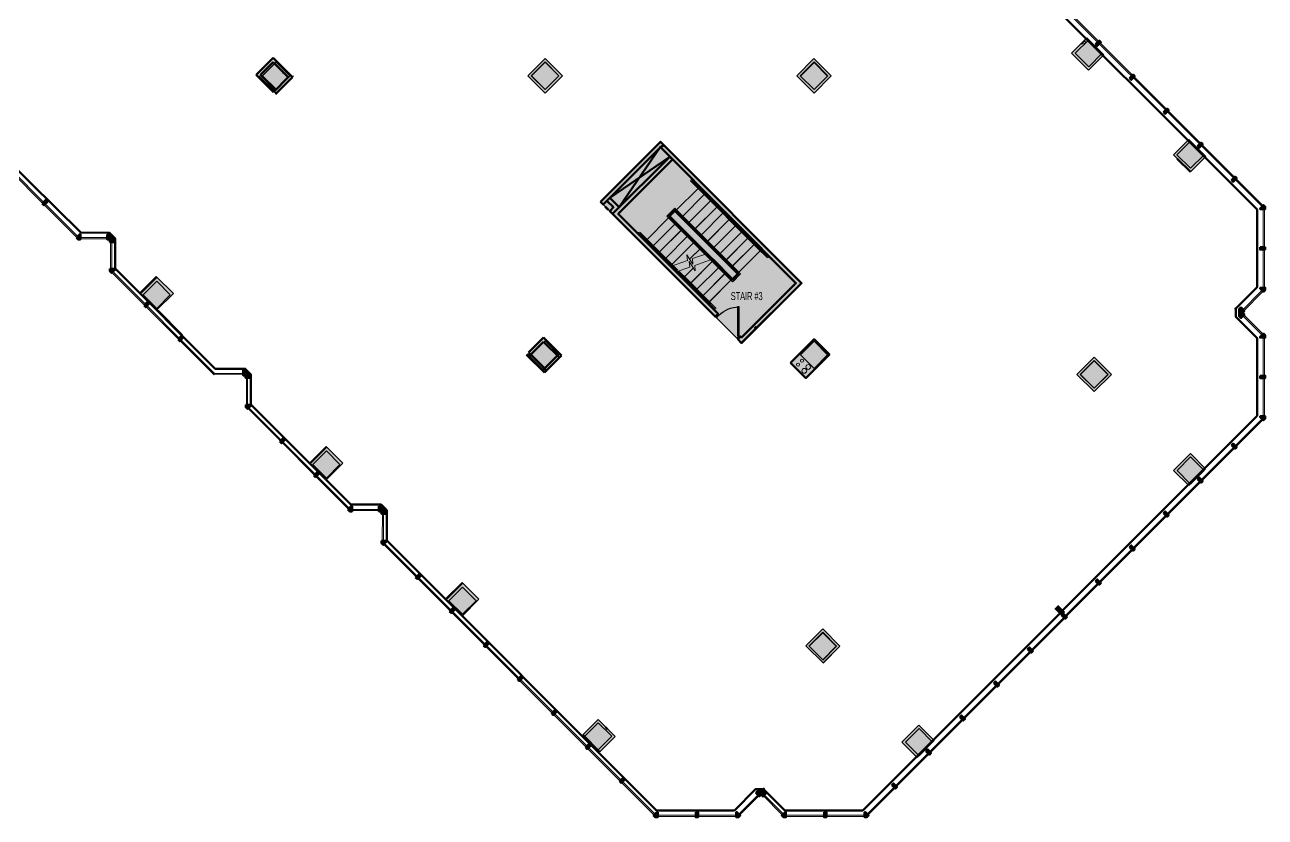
# Model space of a CAD drawing. Header units: inches. Extents: x -187 to 3098, y -893 to 1074.
# Drawn here: x 1548 to 3098, y -893 to 97 of the extents above; entities that cross this region are included whole.
import ezdxf

# ---------------------------------------------------------------- set-up
doc = ezdxf.new("R2010")
doc.units = ezdxf.units.IN
doc.header["$LTSCALE"] = 96
doc.header["$MEASUREMENT"] = 0
doc.layers.add('A-Door-Exst', color=43, linetype='Continuous')
doc.layers.add('AGL', color=11, linetype='Continuous')
for name, color, linetype, lineweight in [('Door-Exist', 230, 'Continuous', 15), ('Millwork-New-Lower', 30, 'Continuous', 15), ('Notes-Sheet', 251, 'Continuous', 15), ('Plumbing-Fixtures', 2, 'Continuous', 15), ('Structural-Columns', 251, 'Continuous', 30), ('Vert Trans-Main', 6, 'Continuous', 15), ('Wall-Ext-Glazed', 4, 'Continuous', 15), ('Wall-Ext-Shell', 4, 'Continuous', 50), ('Wall-Int-Core', 251, 'Continuous', 50), ('Wall-Int-Deckhigh', 110, 'Continuous', 50), ('Wall-Int-Exist', 134, 'Continuous', 30), ('Wall-Int-Low', 8, 'Continuous', 30), ('Wall-Int-New', 7, 'Continuous', 50), ('Walls-Old', 7, 'Continuous', 5)]:
    doc.layers.add(name, color=color, linetype=linetype, lineweight=lineweight)
doc.layers.add('Viewport', color=14, linetype='Continuous', plot=False)
doc.styles.add('XFINE_1-8', font='ARIALN.TTF', dxfattribs={"width": 0.8, "height": 10})

# ---------------------------------------------------------------- blocks, each defined once
blk = doc.blocks.new('Group-355')
at = {"layer": 'A-Door-Exst'}
for points in [[(7.5, 27.2), (8.7, 26), (-16.8, 0.5), (-18, 1.7)], [(-20, 1.7), (-20, 1.5), (-18.3, 1.5), (-18.3, -1.5), (-20, -1.5), (-20, -1.7), (-18, -1.7), (-18, 1.7)], [(20, 1.7), (20, 1.5), (18.3, 1.5), (18.3, -1.5), (20, -1.5), (20, -1.7), (18, -1.7), (18, 1.7)]]:
    blk.add_lwpolyline(points, close=True, dxfattribs=at)
blk.add_arc((-18, 1.7), 36, 0, 45, dxfattribs=at)
blk = doc.blocks.new("Dr_Exist 90¼ 3'-0'")
at = {"layer": 'A-Door-Exst', "color": 7}
blk.add_blockref('Group-355', (0, 0), dxfattribs=at)

msp = doc.modelspace()

# ---------------------------------------------------------------- hatches: boundary and pattern name
at = {"layer": 'AGL'}
msp.add_hatch(color=254, dxfattribs=at).paths.add_polyline_path([(2443.4, -300.7), (2518.3, -225.8), (2341.9, -49.4), (2266.9, -124.3)])
at = {"layer": 'Structural-Columns', "linetype": 'Continuous', "lineweight": 0}
for points in [[(2860.1, 61), (2877.1, 77.9), (2894, 61), (2877.1, 44)], [(1844.9, 33), (1861.9, 50), (1878.8, 33), (1861.9, 16.1)], [(2180.9, 32.9), (2197.9, 49.8), (2214.9, 32.9), (2197.9, 15.9)], [(2987.3, -65.6), (3004.3, -48.6), (3021.2, -65.6), (3004.3, -82.5)], [(1712, -217.5), (1691.5, -238.1), (1712.8, -259.5), (1733.4, -238.9)], [(1695.5, -240.6), (1712.5, -223.6), (1729.5, -240.6), (1712.5, -257.6)], [(2181, -315.1), (2197.9, -298.1), (2214.9, -315.1), (2197.9, -332.1)], [(2517, -315.4), (2534, -298.4), (2550.9, -315.4), (2534, -332.4)], [(2866.9, -339.9), (2883.9, -323), (2900.9, -339.9), (2883.9, -356.9)], [(1945.1, -450.6), (1924.5, -471.2), (1903.9, -450.5), (1924.4, -429.9)], [(1907.6, -452.4), (1924.5, -435.5), (1941.5, -452.4), (1924.5, -469.4)], [(2987.5, -459.8), (3004.4, -442.9), (3021.4, -459.8), (3004.4, -476.8)], [(2094.6, -641.2), (2115.1, -620.7), (2094.2, -599.7), (2073.6, -620.3)], [(2077.7, -622.4), (2094.7, -605.4), (2111.6, -622.4), (2094.7, -639.4)], [(2527.8, -679.4), (2544.7, -662.4), (2561.7, -679.4), (2544.7, -696.3)], [(2247.2, -791.8), (2264.1, -774.8), (2281.1, -791.7), (2264.1, -808.7)], [(2648.1, -799), (2665.1, -782.1), (2682.1, -799), (2665.1, -816)]]:
    msp.add_hatch(color=7, dxfattribs=at).paths.add_polyline_path(points)
at = {"layer": 'Wall-Ext-Shell', "linetype": 'Continuous', "lineweight": 0}
for points in [[(2885.6, 72.3), (2890.2, 76.8), (2892.3, 74.7), (2887.8, 70.2)], [(2928.1, 29.9), (2932.6, 34.4), (2934.7, 32.3), (2930.2, 27.8)], [(2970.5, -12.5), (2975, -8), (2977.1, -10.1), (2972.6, -14.7)], [(3012.9, -55), (3017.4, -50.5), (3019.6, -52.6), (3015, -57.1)], [(3055.4, -97.4), (3059.9, -92.9), (3062, -95), (3057.5, -99.5)], [(1569.5, -126.6), (1574, -122.1), (1576.1, -124.3), (1571.6, -128.8)], [(3091, -133), (3095.5, -128.5), (3097.6, -130.6), (3097.6, -133.6), (3091.2, -133.6), (3091.2, -133.3)], [(1612.2, -169.3), (1616.7, -164.8), (1617, -165), (1617.3, -165), (1617.3, -171.4), (1614.3, -171.4)], [(1612.2, -169.3), (1616.7, -164.8), (1617, -165), (1617.3, -165), (1617.3, -171.4), (1614.3, -171.4)], [(1650.8, -165.1), (1654, -165.1), (1660.4, -171.5), (1660.4, -174.7), (1654, -174.7), (1654, -171.5), (1650.8, -171.5)], [(1650.8, -165.1), (1654, -165.1), (1660.4, -171.5), (1660.4, -174.7), (1654, -174.7), (1654, -171.5), (1650.8, -171.5)], [(3091.2, -181.2), (3097.5, -181.2), (3097.5, -184.1), (3091.2, -184.1)], [(1654.1, -208.2), (1660.5, -208.2), (1660.5, -208.6), (1660.7, -208.8), (1656.2, -213.3), (1654.1, -211.2)], [(1654.1, -208.2), (1660.5, -208.2), (1660.5, -208.6), (1660.7, -208.8), (1656.2, -213.3), (1654.1, -211.2)], [(3091.2, -231.7), (3097.6, -231.7), (3097.6, -234.7), (3095.5, -236.8), (3091, -232.3), (3091.2, -232.1)], [(1696.7, -253.9), (1701.2, -249.4), (1703.3, -251.5), (1698.9, -256)], [(3067.2, -256.1), (3071.7, -260.6), (3069.5, -262.9), (3071.7, -265.1), (3067.2, -269.6), (3065, -267.4), (3065, -258.3)], [(1739.2, -296.4), (1743.7, -291.8), (1745.7, -294), (1741.3, -298.5)], [(3091.2, -293.6), (3091, -293.4), (3095.5, -288.9), (3097.6, -291), (3097.6, -294), (3091.2, -294)], [(1820.5, -334.8), (1823.6, -334.8), (1830.1, -341.3), (1830.1, -344.4), (1823.7, -344.4), (1823.7, -341.2), (1820.5, -341.2)], [(3091.2, -341.6), (3097.6, -341.6), (3097.6, -344.6), (3091.2, -344.6)], [(1823.8, -377.9), (1830.1, -377.9), (1830.1, -378.3), (1830.4, -378.6), (1825.9, -383.1), (1823.8, -380.9)], [(3091.2, -392.1), (3097.6, -392.1), (3097.6, -395.1), (3095.5, -397.2), (3091, -392.7), (3091.2, -392.4)], [(1866.4, -423.6), (1870.9, -419.1), (1873.1, -421.2), (1868.6, -425.8)], [(3055.4, -428.3), (3057.5, -426.2), (3062, -430.7), (3059.9, -432.8)], [(1908.9, -466.1), (1913.4, -461.5), (1915.5, -463.7), (1911, -468.2)], [(3012.9, -470.7), (3015, -468.6), (3019.6, -473.1), (3017.4, -475.2)], [(1951.5, -508.7), (1956.1, -504.2), (1956.3, -504.5), (1956.7, -504.5), (1956.7, -510.9), (1953.7, -510.9)], [(1990.2, -504.5), (1993.4, -504.5), (1999.8, -510.9), (1999.8, -514.1), (1993.5, -514.1), (1993.5, -510.9), (1990.2, -510.9)], [(2970.5, -513.2), (2972.6, -511), (2977.1, -515.6), (2975, -517.7)], [(1993.5, -547.7), (1999.8, -547.7), (1999.8, -548), (2000.1, -548.3), (1995.6, -552.8), (1993.5, -550.7)], [(2928.1, -555.6), (2930.2, -553.5), (2934.7, -558), (2932.6, -560.1)], [(2036.1, -593.3), (2040.7, -588.8), (2042.8, -591), (2038.3, -595.5)], [(2885.6, -598), (2887.8, -595.9), (2892.3, -600.4), (2890.2, -602.5)], [(2078.6, -635.8), (2083.1, -631.3), (2085.2, -633.4), (2080.7, -637.9)], [(2843.2, -640.4), (2845.3, -638.3), (2849.8, -642.8), (2847.7, -645)], [(2121, -678.2), (2125.5, -673.7), (2127.6, -675.8), (2123.1, -680.3)], [(2800.8, -682.9), (2802.9, -680.8), (2807.4, -685.3), (2805.3, -687.4)], [(2163.4, -720.6), (2167.9, -716.1), (2170.1, -718.2), (2165.5, -722.7)], [(2758.4, -725.3), (2760.5, -723.2), (2765, -727.7), (2762.9, -729.8)], [(2205.8, -763), (2210.4, -758.5), (2212.5, -760.7), (2208, -765.2)], [(2715.9, -767.7), (2718.1, -765.6), (2722.6, -770.1), (2720.4, -772.2)], [(2248.3, -805.5), (2252.8, -801), (2254.9, -803.1), (2250.4, -807.6)], [(2673.5, -810.2), (2675.6, -808), (2680.1, -812.5), (2678, -814.7)], [(2290.7, -847.9), (2295.2, -843.4), (2297.3, -845.5), (2292.8, -850)], [(2631.1, -852.6), (2633.2, -850.5), (2637.7, -855), (2635.6, -857.1)], [(2461, -862.3), (2463.2, -860.1), (2472.3, -860.1), (2474.5, -862.3), (2470, -866.9), (2467.7, -864.6), (2465.5, -866.8)], [(2338.5, -886.3), (2338.2, -886.3), (2337.9, -886.1), (2333.4, -890.6), (2335.5, -892.7), (2338.5, -892.7)], [(2386, -886.3), (2389, -886.3), (2389, -892.7), (2386, -892.7)], [(2436.6, -886.3), (2437, -886.3), (2437.2, -886.1), (2441.7, -890.6), (2439.6, -892.7), (2436.6, -892.7)], [(2498.8, -886.3), (2498.4, -886.3), (2498.1, -886.1), (2493.6, -890.6), (2495.8, -892.7), (2498.8, -892.7)], [(2546.4, -886.3), (2549.4, -886.3), (2549.4, -892.7), (2546.4, -892.7)], [(2597, -886.3), (2597.3, -886.3), (2597.6, -886.1), (2602.1, -890.6), (2600, -892.7), (2597, -892.7)]]:
    msp.add_hatch(color=7, dxfattribs=at).paths.add_polyline_path(points)
at = {"layer": 'Wall-Int-Core', "linetype": 'Continuous', "lineweight": 0}
for points in [[(2266.9, -124.3), (2341.9, -49.4), (2346.3, -53.8), (2341.9, -56.4), (2270.4, -127.8)], [(2443.4, -300.7), (2518.3, -225.8), (2443.4, -300.8), (2438.7, -296), (2442.1, -292.4), (2443.4, -293.7), (2511.3, -225.8), (2341.9, -56.4), (2346.3, -53.8), (2518.3, -225.8)], [(2353.6, -68.1), (2282.2, -139.5), (2410.3, -267.7), (2413.9, -264.2), (2289.2, -139.5), (2357.1, -71.7)], [(2275.1, -123.1), (2278.6, -119.6), (2290.4, -131.3), (2282.2, -139.5), (2278.6, -136), (2283.3, -131.3)], [(2504.5, -325.4), (2533.9, -296), (2553, -315.1), (2523.6, -344.5)]]:
    msp.add_hatch(color=7, dxfattribs=at).paths.add_polyline_path(points)
at = {"layer": 'Wall-Int-Exist', "linetype": 'Continuous', "lineweight": 0}
for points in [[(2855.7, 61.3), (2874.8, 80.4), (2896, 59.2), (2877, 40.1)], [(2176.2, 32.9), (2197.8, 54.4), (2219.4, 32.9), (2197.8, 11.3)], [(2512.3, 32.9), (2533.8, 54.4), (2555.4, 32.9), (2533.9, 11.3)], [(2982.9, -65.9), (3002, -46.8), (3023.3, -68), (3004.2, -87.1)], [(2862.3, -339.9), (2883.9, -318.3), (2905.5, -339.9), (2883.9, -361.4)], [(2982.9, -459.8), (3004.1, -438.5), (3023.2, -457.6), (3002, -478.8)], [(2523.7, -678.7), (2544.7, -657.7), (2566.3, -679.2), (2545.1, -700.2), (2523.5, -678.6)], [(2245, -789.8), (2264.1, -770.7), (2285.3, -791.9), (2266.2, -811)], [(2643.7, -799.1), (2664.9, -777.8), (2684, -796.9), (2662.8, -818.2)]]:
    msp.add_hatch(color=7, dxfattribs=at).paths.add_polyline_path(points)

# ---------------------------------------------------------------- linework, layer by layer
at = {"layer": 'Millwork-New-Lower'}
msp.add_line((1714.2, -259.8), (1744.8, -290.4), dxfattribs=at)
at = {"layer": 'Notes-Sheet'}
msp.add_lwpolyline([(2873.9, 73.9), (2867.6, 72.2), (2872.2, 76.7)], close=True, dxfattribs=at)
at = {"layer": 'Plumbing-Fixtures'}
for centre, radius in [((2518.8, -322.7), 2), ((2513.9, -327.7), 2), ((2521.7, -335.5), 3), ((2526.7, -330.6), 3)]:
    msp.add_circle(centre, radius, dxfattribs=at)
at = {"layer": 'Structural-Columns'}
for points in [[(2860.1, 61), (2877.1, 77.9), (2894, 61), (2877.1, 44)], [(1844.9, 33), (1861.9, 50), (1878.8, 33), (1861.9, 16.1)], [(2180.9, 32.9), (2197.9, 49.8), (2214.9, 32.9), (2197.9, 15.9)], [(2516.9, 32.6), (2533.9, 49.6), (2550.9, 32.6), (2533.9, 15.7)], [(2987.3, -65.6), (3004.3, -48.6), (3021.2, -65.6), (3004.3, -82.5)], [(1695.5, -240.6), (1712.5, -223.6), (1729.5, -240.6), (1712.5, -257.6)], [(2181, -315.1), (2197.9, -298.1), (2214.9, -315.1), (2197.9, -332.1)], [(2517, -315.4), (2534, -298.4), (2550.9, -315.4), (2534, -332.4)], [(2866.9, -339.9), (2883.9, -323), (2900.9, -339.9), (2883.9, -356.9)], [(1907.6, -452.4), (1924.5, -435.5), (1941.5, -452.4), (1924.5, -469.4)], [(2987.5, -459.8), (3004.4, -442.9), (3021.4, -459.8), (3004.4, -476.8)], [(2077.7, -622.4), (2094.7, -605.4), (2111.6, -622.4), (2094.7, -639.4)], [(2527.8, -679.4), (2544.7, -662.4), (2561.7, -679.4), (2544.7, -696.3)], [(2247.2, -791.8), (2264.1, -774.8), (2281.1, -791.7), (2264.1, -808.7)], [(2648.1, -799), (2665.1, -782.1), (2682.1, -799), (2665.1, -816)]]:
    msp.add_lwpolyline(points, close=True, dxfattribs=at)
at = {"layer": 'Structural-Columns', "flags": 128}
for points in [[(1712, -217.5), (1691.5, -238.1), (1712.8, -259.5), (1733.4, -238.9)], [(1945.1, -450.6), (1924.5, -471.2), (1903.9, -450.5), (1924.4, -429.9)], [(2094.6, -641.2), (2115.1, -620.7), (2094.2, -599.7), (2073.6, -620.3)]]:
    msp.add_lwpolyline(points, close=True, dxfattribs=at)
at = {"layer": 'Structural-Columns', "linetype": 'Continuous'}
for p in [(3060.8, -257.8), (2470.9, -857.7)]:
    msp.add_point(p, dxfattribs=at)
at = {"layer": 'Vert Trans-Main'}
for p, q in [((2360, -136.7), (2391.1, -105.6)), ((2388.9, -107.7), (2362.1, -134.6)), ((2380.5, -97.1), (2381.5, -96.1)), ((2467.8, -186.6), (2380.5, -99.2)), ((2381.5, -98.2), (2382.6, -97.1)), ((2468.8, -185.5), (2381.5, -98.2)), ((2388.9, -103.5), (2387.9, -104.5)), ((2388.9, -103.5), (2387.9, -104.5)), ((2387.9, -106.7), (2475.2, -194)), ((2390, -104.5), (2388.9, -105.6)), ((2388.9, -105.6), (2476.3, -192.9)), ((2391.1, -105.6), (2390, -106.7)), ((2367.7, -144.5), (2398.8, -113.4)), ((2396.7, -115.5), (2369.9, -142.4)), ((2396.7, -115.5), (2369.9, -142.4)), ((2375.5, -152.3), (2406.6, -121.2)), ((2375.5, -152.3), (2406.6, -121.2)), ((2404.5, -123.3), (2377.6, -150.2)), ((2404.5, -123.3), (2377.6, -150.2)), ((2398.8, -113.4), (2397.8, -114.4)), ((2398.8, -113.4), (2397.8, -114.4)), ((2406.6, -121.2), (2405.6, -122.2)), ((2406.6, -121.2), (2405.6, -122.2)), ((2358.9, -133.5), (2351.1, -141.3)), ((2351.1, -141.3), (2358.9, -133.5)), ((2360, -134.6), (2352.2, -142.4)), ((2352.2, -142.4), (2360, -134.6)), ((2360, -136.7), (2354.3, -142.4)), ((2354.3, -142.4), (2360, -136.7)), ((2439.9, -214.5), (2360, -134.6)), ((2360, -134.6), (2439.9, -214.5)), ((2361, -135.7), (2360, -136.7)), ((2437.7, -214.5), (2360, -136.7)), ((2360, -136.7), (2437.7, -214.5)), ((2440.9, -213.4), (2361, -133.5)), ((2361, -133.5), (2440.9, -213.4)), ((2383.3, -160.1), (2414.4, -128.9)), ((2412.3, -131.1), (2385.4, -157.9)), ((2412.3, -131.1), (2385.4, -157.9)), ((2391.1, -167.8), (2422.2, -136.7)), ((2420.1, -138.8), (2393.2, -165.7)), ((2420.1, -138.8), (2393.2, -165.7)), ((2414.4, -128.9), (2413.3, -130)), ((2414.4, -128.9), (2413.3, -130)), ((2422.2, -136.7), (2421.1, -137.8)), ((2422.2, -136.7), (2421.1, -137.8)), ((2352.2, -144.5), (2325.3, -171.4)), ((2331.5, -180.7), (2362.1, -150.2)), ((2360, -152.3), (2333.1, -179.1)), ((2360, -152.3), (2333.1, -179.1)), ((2351.1, -143.4), (2397.6, -189.9)), ((2377.6, -169.9), (2351.1, -143.4)), ((2352.2, -142.4), (2399.1, -189.3)), ((2378.2, -168.4), (2352.2, -142.4)), ((2354.3, -142.4), (2353.2, -143.4)), ((2354.3, -142.4), (2400.7, -188.8)), ((2378.7, -166.8), (2354.3, -142.4)), ((2362.1, -150.2), (2361, -151.2)), ((2362.1, -150.2), (2361, -151.2)), ((2361.4, -150.9), (2361, -151.2)), ((2368.8, -143.4), (2367.7, -144.5)), ((2368.8, -143.4), (2367.7, -144.5)), ((2376.6, -151.2), (2375.5, -152.3)), ((2376.6, -151.2), (2375.5, -152.3)), ((2398.8, -175.6), (2430, -144.5)), ((2427.8, -146.6), (2401, -173.5)), ((2427.8, -146.6), (2401, -173.5)), ((2406.6, -183.4), (2437.7, -152.3)), ((2435.6, -154.4), (2408.7, -181.3)), ((2435.6, -154.4), (2408.7, -181.3)), ((2430, -144.5), (2428.9, -145.6)), ((2430, -144.5), (2428.9, -145.6)), ((2437.7, -152.3), (2436.7, -153.3)), ((2437.7, -152.3), (2436.7, -153.3)), ((2314.7, -162.9), (2313.6, -163.9)), ((2314.7, -165), (2315.8, -163.9)), ((2315.8, -163.9), (2363, -211.2)), ((2316.8, -162.9), (2363.6, -209.6)), ((2322.1, -170.3), (2321.1, -171.4)), ((2357.8, -203.9), (2324.2, -170.3)), ((2339.3, -188.5), (2369.9, -157.9)), ((2367.7, -160.1), (2340.9, -186.9)), ((2367.7, -160.1), (2340.9, -186.9)), ((2346.5, -196.8), (2377.6, -165.7)), ((2375.5, -167.8), (2348.6, -194.7)), ((2375.5, -167.8), (2348.6, -194.7)), ((2369.9, -157.9), (2368.8, -159)), ((2369.9, -157.9), (2368.8, -159)), ((2377.6, -165.7), (2376.6, -166.8)), ((2377.6, -165.7), (2376.6, -166.8)), ((2384.3, -159), (2383.3, -160.1)), ((2384.3, -159), (2383.3, -160.1)), ((2392.1, -166.8), (2391.1, -167.8)), ((2392.1, -166.8), (2391.1, -167.8)), ((2414.4, -191.2), (2445.5, -160.1)), ((2443.4, -162.2), (2416.5, -189)), ((2443.4, -162.2), (2416.5, -189)), ((2422.2, -198.9), (2453.3, -167.8)), ((2451.2, -170), (2424.3, -196.8)), ((2451.2, -170), (2424.3, -196.8)), ((2445.5, -160.1), (2444.5, -161.1)), ((2445.5, -160.1), (2444.5, -161.1)), ((2453.3, -167.8), (2452.2, -168.9)), ((2453.3, -167.8), (2452.2, -168.9)), ((2323.2, -171.4), (2322.1, -172.4)), ((2356.3, -204.4), (2323.2, -171.4)), ((2324.2, -172.4), (2323.2, -173.5)), ((2332, -180.2), (2331, -181.3)), ((2332, -180.2), (2331, -181.3)), ((2354.3, -204.6), (2385.4, -173.5)), ((2383.3, -175.6), (2356.4, -202.5)), ((2378.4, -196), (2393.2, -181.3)), ((2391.1, -183.4), (2378.4, -196)), ((2391.1, -183.4), (2378.4, -196)), ((2385.4, -173.5), (2384.3, -174.6)), ((2431, -223.3), (2384.6, -176.9)), ((2432.1, -222.3), (2385.1, -175.3)), ((2432.1, -220.2), (2385.7, -173.8)), ((2393.2, -181.3), (2392.1, -182.3)), ((2393.2, -181.3), (2392.1, -182.3)), ((2399.9, -174.6), (2398.8, -175.6)), ((2399.9, -174.6), (2398.8, -175.6)), ((2407.7, -182.3), (2406.6, -183.4)), ((2407.7, -182.3), (2406.6, -183.4)), ((2430, -206.6), (2461.1, -175.5)), ((2458.9, -177.7), (2432.1, -204.6)), ((2458.9, -177.7), (2432.1, -204.6)), ((2466.7, -185.5), (2439.9, -212.4)), ((2461.1, -175.6), (2460, -176.7)), ((2461.1, -175.6), (2460, -176.7)), ((2468.8, -183.4), (2467.8, -184.5)), ((2469.9, -184.5), (2468.8, -185.5)), ((2471, -185.5), (2469.9, -186.6)), ((2339.8, -188), (2338.7, -189)), ((2339.8, -188), (2338.7, -189)), ((2347.6, -195.8), (2346.5, -196.8)), ((2347.6, -195.8), (2346.5, -196.8)), ((2375.6, -197.6), (2354.7, -205)), ((2367.5, -191.4), (2356.4, -202.5)), ((2382.6, -202.3), (2374.9, -190.7)), ((2374.9, -190.7), (2375.6, -197.6)), ((2377.6, -227.9), (2408.7, -196.8)), ((2377.9, -199.1), (2378.5, -206)), ((2385.5, -210.7), (2377.9, -199.1)), ((2406.6, -198.9), (2379.8, -225.8)), ((2406.6, -198.9), (2379.8, -225.8)), ((2400.7, -188.8), (2381.9, -195.4)), ((2381.9, -195.4), (2382.6, -202.3)), ((2407.7, -195.7), (2384.9, -203.8)), ((2401, -189), (2399.9, -190.1)), ((2404.5, -196.9), (2431, -223.3)), ((2406.1, -196.3), (2432.1, -222.3)), ((2407.7, -195.7), (2432.1, -220.2)), ((2408.7, -196.8), (2407.7, -197.9)), ((2408.7, -196.8), (2407.7, -197.9)), ((2415.5, -190.1), (2414.4, -191.2)), ((2415.5, -190.1), (2414.4, -191.2)), ((2423.2, -197.9), (2422.2, -198.9)), ((2423.2, -197.9), (2422.2, -198.9)), ((2476.3, -192.9), (2477.3, -191.9)), ((2477.3, -194), (2478.4, -192.9)), ((2355.4, -203.5), (2354.3, -204.6)), ((2355.4, -203.5), (2354.3, -204.6)), ((2378.5, -206), (2361.7, -212)), ((2363.1, -211.3), (2362.1, -212.4)), ((2362.9, -211.5), (2362.1, -212.4)), ((2410.5, -258.7), (2363.2, -211.4)), ((2411.6, -257.6), (2364.8, -210.9)), ((2370.6, -216.6), (2404.1, -250.2)), ((2383.1, -207), (2372, -218)), ((2383.1, -207), (2372, -218)), ((2384.9, -203.8), (2385.5, -210.7)), ((2385.9, -235.2), (2416.5, -204.6)), ((2414.4, -206.7), (2387.5, -233.6)), ((2414.4, -206.7), (2387.5, -233.6)), ((2393.5, -243.2), (2424.3, -212.4)), ((2422.2, -214.5), (2395.3, -241.4)), ((2422.2, -214.5), (2395.3, -241.4)), ((2416.5, -204.6), (2415.5, -205.7)), ((2416.5, -204.6), (2415.5, -205.7)), ((2424.3, -212.4), (2423.2, -213.4)), ((2424.3, -212.4), (2423.2, -213.4)), ((2431, -205.7), (2430, -206.7)), ((2431, -205.7), (2430, -206.7)), ((2432.1, -220.2), (2437.7, -214.5)), ((2432.1, -222.3), (2439.9, -214.5)), ((2439.9, -214.5), (2432.1, -222.3)), ((2437.7, -214.5), (2432.1, -220.2)), ((2433.1, -223.3), (2440.9, -215.6)), ((2440.9, -215.6), (2433.1, -223.3)), ((2438.8, -213.4), (2437.7, -214.5)), ((2370.9, -219.1), (2369.9, -220.2)), ((2370.9, -219.1), (2369.9, -220.2)), ((2370, -218.2), (2403.1, -251.3)), ((2378.7, -226.9), (2377.6, -227.9)), ((2378.7, -226.9), (2377.6, -227.9)), ((2401.3, -251), (2432.1, -220.2)), ((2430, -222.3), (2403.1, -249.2)), ((2432.1, -220.2), (2431, -221.2)), ((2386.5, -234.7), (2385.4, -235.7)), ((2386.5, -234.7), (2385.4, -235.7)), ((2394.2, -242.4), (2393.2, -243.5)), ((2394.2, -242.4), (2393.2, -243.5)), ((2402, -250.2), (2401, -251.3)), ((2403.1, -251.3), (2402, -252.3)), ((2404.1, -252.3), (2403.1, -253.4)), ((2409.4, -259.8), (2410.5, -258.7))]:
    msp.add_line(p, q, dxfattribs=at)
at = {"layer": 'Vert Trans-Main', "flags": 128}
for points in [[(2381.5, -96.1), (2379.4, -98.2), (2468.8, -187.6), (2471, -185.5)], [(2381.5, -98.2), (2382.6, -97.1), (2469.9, -184.4), (2468.8, -185.5)], [(2442, -214.5), (2432.1, -224.4), (2350.1, -142.3), (2360, -132.5)], [(2352.2, -142.4), (2360, -134.6), (2439.9, -214.5), (2432.1, -222.3)], [(2354.3, -142.4), (2360, -136.7), (2437.7, -214.5), (2432.1, -220.2)], [(2323.2, -171.4), (2322.1, -172.4), (2409.5, -259.8), (2410.5, -258.7)]]:
    msp.add_lwpolyline(points, close=True, dxfattribs=at)
for points in [[(2354.7, -205), (2375.6, -197.6), (2374.9, -190.7), (2382.6, -202.3), (2381.9, -195.4), (2400.7, -188.8)], [(2361.7, -212), (2378.5, -206), (2377.9, -199.1), (2385.5, -210.7), (2384.9, -203.8), (2407.7, -195.7)], [(2362.1, -212.4), (2363.1, -211.3), (2363.1, -211.3)], [(2369.9, -220.2), (2383.1, -207), (2383.1, -207)]]:
    msp.add_lwpolyline(points, dxfattribs=at)
at = {"layer": 'Vert Trans-Main'}
for centre, start, end in [((2381.5, -98.2), 135, 225), ((2388.9, -105.6), 135, 225), ((2360, -134.6), 45, 135), ((2360, -134.6), 45, 135), ((2352.2, -142.4), 135, 225), ((2352.2, -142.4), 135, 225), ((2315.8, -163.9), 45, 135), ((2323.2, -171.4), 45, 135), ((2468.8, -185.5), 225, 315), ((2476.3, -192.9), 225, 315), ((2439.9, -214.5), 315, 45), ((2439.9, -214.5), 315, 45), ((2432.1, -222.3), 225, 315), ((2432.1, -222.3), 225, 315), ((2403.1, -251.3), 315, 45)]:
    msp.add_arc(centre, 1.5, start, end, dxfattribs=at)
at = {"layer": 'Viewport'}
msp.add_lwpolyline([(2443.4, -300.7), (2518.3, -225.8), (2341.9, -49.4), (2266.9, -124.3)], close=True, dxfattribs=at)
at = {"layer": 'Wall-Ext-Glazed', "flags": 128}
for points in [[(2762.3, 203.5), (3096.7, -131), (3096.9, -234.4), (3068.2, -262.9), (3096.7, -291.4), (3096.7, -394.7), (2599.6, -891.8), (2496.2, -891.8), (2467.7, -863.1), (2439.2, -891.8), (2335.9, -891.8), (1994.3, -550.3), (1994.5, -509.9), (1954, -510), (1824.6, -380.6), (1824.8, -340.2), (1784.4, -340.4), (1654.9, -210.9), (1654.9, -210.9), (1654.9, -170.5), (1614.6, -170.6), (1485.2, -41.5)], [(2761.6, 202), (3095.2, -131.6), (3095.2, -131.6), (3095.2, -233.7), (3066.1, -262.9), (3066.1, -262.9), (3095.2, -292), (3095.2, -394.1), (2599, -890.3), (2496.9, -890.3), (2467.7, -861.2), (2438.6, -890.3), (2336.5, -890.3), (1995.8, -549.7), (1995.8, -508.5), (1954.7, -508.5), (1826.1, -380), (1826.1, -338.8), (1784.9, -338.8), (1656.4, -210.3), (1656.4, -169.1), (1615.2, -169.1), (1486.7, -40.5)]]:
    msp.add_lwpolyline(points, dxfattribs=at)
at = {"layer": 'Wall-Ext-Shell'}
msp.add_lwpolyline([(2757.3, 196), (3087.4, -134.1), (3087.4, -231.2), (3060.8, -257.8), (3060.8, -267.9), (3087.4, -294.5), (3087.4, -391.6), (2594.7, -884.3), (2497.5, -884.3), (2470.9, -857.7), (2460.9, -857.7), (2434.3, -884.3), (2337.1, -884.3), (2000, -547.2), (2000, -509.6), (1992.9, -502.5), (1955.3, -502.5), (1830.3, -377.5), (1830.3, -339.9), (1823.2, -332.8), (1785.6, -332.8), (1660.6, -207.8), (1660.6, -170.2), (1653.5, -163.1), (1617.8, -162.8), (1490.9, -38.1)], dxfattribs=at)
for points in [[(2885.6, 72.3), (2890.2, 76.8), (2892.3, 74.7), (2887.8, 70.2)], [(2928.1, 29.9), (2932.6, 34.4), (2934.7, 32.3), (2930.2, 27.8)], [(2970.5, -12.5), (2975, -8), (2977.1, -10.1), (2972.6, -14.7)], [(3012.9, -55), (3017.4, -50.5), (3019.6, -52.6), (3015, -57.1)], [(3055.4, -97.4), (3059.9, -92.9), (3062, -95), (3057.5, -99.5)], [(1569.5, -126.6), (1574, -122.1), (1576.1, -124.3), (1571.6, -128.8)], [(3091.2, -181.2), (3097.5, -181.2), (3097.5, -184.1), (3091.2, -184.1)], [(1696.7, -253.9), (1701.2, -249.4), (1703.3, -251.5), (1698.9, -256)], [(1739.2, -296.4), (1743.7, -291.8), (1745.7, -294), (1741.3, -298.5)], [(3091.2, -341.6), (3097.6, -341.6), (3097.6, -344.6), (3091.2, -344.6)], [(1866.4, -423.6), (1870.9, -419.1), (1873.1, -421.2), (1868.6, -425.8)], [(3055.4, -428.3), (3057.5, -426.2), (3062, -430.7), (3059.9, -432.8)], [(1908.9, -466.1), (1913.4, -461.5), (1915.5, -463.7), (1911, -468.2)], [(3012.9, -470.7), (3015, -468.6), (3019.6, -473.1), (3017.4, -475.2)], [(2970.5, -513.2), (2972.6, -511), (2977.1, -515.6), (2975, -517.7)], [(2928.1, -555.6), (2930.2, -553.5), (2934.7, -558), (2932.6, -560.1)], [(2036.1, -593.3), (2040.7, -588.8), (2042.8, -591), (2038.3, -595.5)], [(2885.6, -598), (2887.8, -595.9), (2892.3, -600.4), (2890.2, -602.5)], [(2078.6, -635.8), (2083.1, -631.3), (2085.2, -633.4), (2080.7, -637.9)], [(2843.2, -640.4), (2845.3, -638.3), (2849.8, -642.8), (2847.7, -645)], [(2121, -678.2), (2125.5, -673.7), (2127.6, -675.8), (2123.1, -680.3)], [(2800.8, -682.9), (2802.9, -680.8), (2807.4, -685.3), (2805.3, -687.4)], [(2163.4, -720.6), (2167.9, -716.1), (2170.1, -718.2), (2165.5, -722.7)], [(2758.4, -725.3), (2760.5, -723.2), (2765, -727.7), (2762.9, -729.8)], [(2205.8, -763), (2210.4, -758.5), (2212.5, -760.7), (2208, -765.2)], [(2715.9, -767.7), (2718.1, -765.6), (2722.6, -770.1), (2720.4, -772.2)], [(2248.3, -805.5), (2252.8, -801), (2254.9, -803.1), (2250.4, -807.6)], [(2673.5, -810.2), (2675.6, -808), (2680.1, -812.5), (2678, -814.7)], [(2290.7, -847.9), (2295.2, -843.4), (2297.3, -845.5), (2292.8, -850)], [(2631.1, -852.6), (2633.2, -850.5), (2637.7, -855), (2635.6, -857.1)], [(2386, -886.3), (2389, -886.3), (2389, -892.7), (2386, -892.7)], [(2546.4, -886.3), (2549.4, -886.3), (2549.4, -892.7), (2546.4, -892.7)]]:
    msp.add_lwpolyline(points, close=True, dxfattribs=at)
at = {"layer": 'Wall-Ext-Shell', "flags": 128}
for points in [[(3091, -133), (3095.5, -128.5), (3097.6, -130.6), (3097.6, -133.6), (3091.2, -133.6), (3091.2, -133.3)], [(1612.2, -169.3), (1616.7, -164.8), (1617, -165), (1617.3, -165), (1617.3, -171.4), (1614.3, -171.4)], [(1612.2, -169.3), (1616.7, -164.8), (1617, -165), (1617.3, -165), (1617.3, -171.4), (1614.3, -171.4)], [(1650.8, -165.1), (1654, -165.1), (1660.4, -171.5), (1660.4, -174.7), (1654, -174.7), (1654, -171.5), (1650.8, -171.5)], [(1650.8, -165.1), (1654, -165.1), (1660.4, -171.5), (1660.4, -174.7), (1654, -174.7), (1654, -171.5), (1650.8, -171.5)], [(1654.1, -208.2), (1660.5, -208.2), (1660.5, -208.6), (1660.7, -208.8), (1656.2, -213.3), (1654.1, -211.2)], [(1654.1, -208.2), (1660.5, -208.2), (1660.5, -208.6), (1660.7, -208.8), (1656.2, -213.3), (1654.1, -211.2)], [(3091.2, -231.7), (3097.6, -231.7), (3097.6, -234.7), (3095.5, -236.8), (3091, -232.3), (3091.2, -232.1)], [(3067.2, -256.1), (3071.7, -260.6), (3069.5, -262.9), (3071.7, -265.1), (3067.2, -269.6), (3065, -267.4), (3065, -258.3)], [(3091.2, -293.6), (3091, -293.4), (3095.5, -288.9), (3097.6, -291), (3097.6, -294), (3091.2, -294)], [(1820.5, -334.8), (1823.6, -334.8), (1830.1, -341.3), (1830.1, -344.4), (1823.7, -344.4), (1823.7, -341.2), (1820.5, -341.2)], [(1823.8, -377.9), (1830.1, -377.9), (1830.1, -378.3), (1830.4, -378.6), (1825.9, -383.1), (1823.8, -380.9)], [(3091.2, -392.1), (3097.6, -392.1), (3097.6, -395.1), (3095.5, -397.2), (3091, -392.7), (3091.2, -392.4)], [(1951.5, -508.7), (1956.1, -504.2), (1956.3, -504.5), (1956.7, -504.5), (1956.7, -510.9), (1953.7, -510.9)], [(1990.2, -504.5), (1993.4, -504.5), (1999.8, -510.9), (1999.8, -514.1), (1993.5, -514.1), (1993.5, -510.9), (1990.2, -510.9)], [(1993.5, -547.7), (1999.8, -547.7), (1999.8, -548), (2000.1, -548.3), (1995.6, -552.8), (1993.5, -550.7)], [(2461, -862.3), (2463.2, -860.1), (2472.3, -860.1), (2474.5, -862.3), (2470, -866.9), (2467.7, -864.6), (2465.5, -866.8)], [(2338.5, -886.3), (2338.2, -886.3), (2337.9, -886.1), (2333.4, -890.6), (2335.5, -892.7), (2338.5, -892.7)], [(2436.6, -886.3), (2437, -886.3), (2437.2, -886.1), (2441.7, -890.6), (2439.6, -892.7), (2436.6, -892.7)], [(2498.8, -886.3), (2498.4, -886.3), (2498.1, -886.1), (2493.6, -890.6), (2495.8, -892.7), (2498.8, -892.7)], [(2597, -886.3), (2597.3, -886.3), (2597.6, -886.1), (2602.1, -890.6), (2600, -892.7), (2597, -892.7)]]:
    msp.add_lwpolyline(points, close=True, dxfattribs=at)
at = {"layer": 'Wall-Int-Core'}
for p, q in [((1858.2, 55.3), (1836.8, 33.9)), ((1858.2, 55.3), (1836.8, 33.9)), ((1858.2, 50), (1842.1, 33.9)), ((1858.2, 50), (1842.1, 33.9)), ((1858.2, 55.3), (1882.3, 31.2)), ((1858.2, 55.3), (1882.3, 31.1)), ((1858.2, 50), (1877, 31.2)), ((1858.2, 50), (1877, 31.1)), ((1836.8, 33.9), (1858.3, 12.4)), ((1836.8, 33.9), (1858.3, 12.4)), ((1842.1, 33.9), (1860.9, 15.1)), ((1842.1, 33.9), (1860.9, 15)), ((1877, 31.2), (1858.5, 12.6)), ((1877, 31.1), (1858.5, 12.6)), ((1882.3, 31.2), (1861.1, 10)), ((1882.3, 31.1), (1861.1, 9.9)), ((2266.9, -124.3), (2341.9, -49.4)), ((2270.4, -127.8), (2341.9, -56.4)), ((2341.8, -56.4), (2290.4, -131.3)), ((2278.6, -119.6), (2353.6, -68.1)), ((2357.1, -71.7), (2353.6, -68.1)), ((2278.6, -119.6), (2275.1, -123.1)), ((2270.4, -127.8), (2266.9, -124.3)), ((2273.1, -130.8), (2273.3, -130.7)), ((2276.6, -134.4), (2273.1, -130.8)), ((2276.8, -134.2), (2273.3, -130.7)), ((2276.6, -134.4), (2276.8, -134.2)), ((2282.2, -139.5), (2278.6, -136)), ((2518.3, -225.8), (2443.4, -300.7)), ((2177.2, -312.6), (2195.9, -293.9)), ((2177.2, -312.6), (2195.9, -293.9)), ((2195.9, -293.9), (2218.3, -316.3)), ((2195.9, -293.9), (2218.3, -316.4)), ((2462, -280.3), (2459.5, -282.8)), ((2177.2, -317.9), (2195.9, -299.2)), ((2177.2, -317.9), (2195.9, -299.2)), ((2195.9, -299.2), (2215.7, -319)), ((2195.9, -299.2), (2215.7, -319)), ((2177.2, -317.9), (2174.5, -315.2)), ((2177.2, -317.9), (2174.6, -315.2)), ((2197.1, -337.6), (2175.1, -315.8)), ((2197.1, -337.6), (2175.2, -315.9)), ((2199.7, -334.9), (2177.8, -313.2)), ((2199.7, -334.9), (2177.8, -313.2)), ((2215.7, -313.7), (2194.4, -334.9)), ((2215.7, -313.7), (2194.4, -335)), ((2218.3, -316.3), (2197.1, -337.6)), ((2218.3, -316.4), (2197.1, -337.6)), ((2472.7, -862.3), (2470.2, -859.9))]:
    msp.add_line(p, q, dxfattribs=at)
for points in [[(2266.9, -124.3), (2341.9, -49.4), (2346.3, -53.8), (2341.9, -56.4), (2270.4, -127.8)], [(2353.6, -68.1), (2282.2, -139.5), (2410.3, -267.7), (2413.9, -264.2), (2289.2, -139.5), (2357.1, -71.7)], [(2275.1, -123.1), (2278.6, -119.6), (2290.4, -131.3), (2282.2, -139.5), (2278.6, -136), (2283.3, -131.3)]]:
    msp.add_lwpolyline(points, close=True, dxfattribs=at)
msp.add_lwpolyline([(2443.4, -300.7), (2518.3, -225.8), (2443.4, -300.8), (2438.7, -296), (2442.1, -292.4), (2443.4, -293.7), (2511.3, -225.8), (2341.9, -56.4), (2346.3, -53.8), (2518.3, -225.8)], dxfattribs=at)
at = {"layer": 'Wall-Int-Core', "flags": 128}
for points in [[(2278.6, -136), (2283.3, -131.3), (2275.1, -123.1)], [(2282.2, -139.5), (2290.4, -131.3), (2278.6, -119.6)]]:
    msp.add_lwpolyline(points, dxfattribs=at)
msp.add_lwpolyline([(2504.5, -325.4), (2533.9, -296), (2553, -315.1), (2523.6, -344.5)], close=True, dxfattribs=at)
at = {"layer": 'Wall-Int-Core', "linetype": 'Continuous'}
for p in [(3060.8, -257.8), (3060.8, -257.8), (3060.8, -257.9), (2470.9, -857.7), (2470.9, -857.7), (2470.9, -857.8)]:
    msp.add_point(p, dxfattribs=at)
at = {"layer": 'Wall-Int-Core', "color": 7}
for points in [[(1858.2, 55.3), (1858.2, 50), (1836.8, 33.9), (1842.1, 33.9)], [(1858.2, 55.3), (1858.2, 50), (1836.8, 33.9), (1842.1, 33.9)], [(1858.2, 50), (1858.2, 55.3), (1877, 31.2), (1882.3, 31.2)], [(1858.2, 50), (1858.2, 55.3), (1877, 31.1), (1882.3, 31.1)], [(1836.8, 33.9), (1842.1, 33.9), (1858.3, 12.4), (1860.9, 15.1)], [(1836.8, 33.9), (1842.1, 33.9), (1858.3, 12.4), (1860.9, 15)], [(1877, 31.2), (1882.3, 31.2), (1858.5, 12.6), (1861.1, 10)], [(1877, 31.1), (1882.3, 31.1), (1858.5, 12.6), (1861.1, 9.9)], [(2177.2, -317.9), (2177.2, -312.6), (2195.9, -299.2), (2195.9, -293.9)], [(2177.2, -317.9), (2177.2, -312.6), (2195.9, -299.2), (2195.9, -293.9)], [(2195.9, -299.2), (2195.9, -293.9), (2215.7, -319), (2218.3, -316.3)], [(2195.9, -299.2), (2195.9, -293.9), (2215.7, -319), (2218.3, -316.4)], [(2177.2, -312.6), (2177.2, -317.9), (2177.2, -312.6), (2174.5, -315.2)], [(2177.2, -312.6), (2177.2, -317.9), (2177.2, -312.6), (2174.6, -315.2)], [(2199.7, -334.9), (2197.1, -337.6), (2177.8, -313.2), (2175.1, -315.8)], [(2199.7, -334.9), (2197.1, -337.6), (2177.8, -313.2), (2175.2, -315.9)], [(2215.7, -313.7), (2218.3, -316.3), (2194.4, -334.9), (2197.1, -337.6)], [(2215.7, -313.7), (2218.3, -316.4), (2194.4, -335), (2197.1, -337.6)]]:
    msp.add_solid(points, dxfattribs=at)
at = {"layer": 'Wall-Int-Deckhigh'}
msp.add_line((1828.7, -338.4), (1826.1, -335.7), dxfattribs=at)
at = {"layer": 'Wall-Int-Exist'}
for points in [[(2855.7, 61.3), (2874.8, 80.4), (2896, 59.2), (2877, 40.1)], [(2176.2, 32.9), (2197.8, 54.4), (2219.4, 32.9), (2197.8, 11.3)], [(2512.3, 32.9), (2533.8, 54.4), (2555.4, 32.9), (2533.9, 11.3)], [(2982.9, -65.9), (3002, -46.8), (3023.3, -68), (3004.2, -87.1)], [(2862.3, -339.9), (2883.9, -318.3), (2905.5, -339.9), (2883.9, -361.4)], [(2982.9, -459.8), (3004.1, -438.5), (3023.2, -457.6), (3002, -478.8)], [(2245, -789.8), (2264.1, -770.7), (2285.3, -791.9), (2266.2, -811)], [(2643.7, -799.1), (2664.9, -777.8), (2684, -796.9), (2662.8, -818.2)]]:
    msp.add_lwpolyline(points, close=True, dxfattribs=at)
msp.add_lwpolyline([(2523.7, -678.7), (2544.7, -657.7), (2566.3, -679.2), (2545.1, -700.2), (2523.5, -678.6)], dxfattribs=at)
at = {"layer": 'Wall-Int-Low'}
for p, q in [((2845.3, -642.6), (2834.7, -632)), ((2834.7, -632), (2843.2, -640.5)), ((2838.4, -628.3), (2846.9, -636.7)), ((2843.2, -640.5), (2846.9, -636.7))]:
    msp.add_line(p, q, dxfattribs=at)
at = {"layer": 'Wall-Int-Low', "color": 255}
msp.add_solid([(2834.7, -632), (2838.4, -628.3), (2843.2, -640.5), (2846.9, -636.7)], dxfattribs=at)
at = {"layer": 'Wall-Int-New'}
for p, q in [((2987.7, -70.7), (3004.1, -87.1)), ((2266, -811.3), (2244.8, -790.1)), ((2273.3, -780.3), (2275.7, -782.8)), ((2275.7, -782.8), (2273.3, -780.3))]:
    msp.add_line(p, q, dxfattribs=at)
at = {"layer": 'Walls-Old'}
for p, q in [((2855.7, 61.3), (2874.8, 80.4)), ((2874.8, 80.4), (2896, 59.2)), ((1844.5, 32.9), (1861.9, 50.2)), ((1861.9, 50.2), (1879.2, 32.9)), ((2176.2, 32.9), (2197.8, 54.4)), ((2180.5, 32.9), (2197.8, 50.2)), ((2197.8, 54.4), (2219.4, 32.9)), ((2200.3, 52), (2197.8, 54.4)), ((2197.8, 50.2), (2215.1, 32.9)), ((2516.5, 32.9), (2533.9, 50.2)), ((2533.9, 50.2), (2551.2, 32.9)), ((2877, 40.1), (2855.7, 61.3)), ((2896, 59.2), (2877, 40.1)), ((1842.8, 30.3), (1840.3, 32.9)), ((1861.9, 15.6), (1844.5, 32.9)), ((1879.2, 32.9), (1861.9, 15.6)), ((1883.4, 32.9), (1861.9, 11.3)), ((1869.8, 36), (1873.3, 36)), ((1869.8, 36), (1873.3, 36)), ((2197.8, 11.3), (2176.2, 32.9)), ((2197.8, 15.6), (2180.5, 32.9)), ((2215.1, 32.9), (2197.8, 15.6)), ((2219.4, 32.9), (2197.8, 11.3)), ((2219.4, 32.9), (2216.9, 35.3)), ((2533.9, 11.3), (2512.3, 32.9)), ((2533.9, 15.6), (2516.5, 32.9)), ((2551.2, 32.9), (2533.9, 15.6)), ((2555.4, 32.9), (2533.9, 11.3)), ((1861.9, 11.3), (1842.8, 30.3)), ((1878.2, 27.6), (1875.7, 25.2)), ((2982.9, -65.9), (3002, -46.8)), ((3002, -46.8), (3023.3, -68)), ((3004.2, -87.1), (2982.9, -65.9)), ((3023.3, -68), (3004.2, -87.1)), ((1693.4, -238.2), (1712.5, -219.1)), ((2180.5, -315.1), (2197.9, -297.8)), ((2197.9, -297.8), (2215.2, -315.1)), ((2197.9, -336.7), (2176.3, -315.1)), ((2197.9, -332.4), (2180.5, -315.1)), ((2862.3, -339.9), (2883.9, -318.3)), ((2866.6, -339.9), (2883.9, -322.6)), ((2883.9, -318.3), (2905.5, -339.9)), ((2883.9, -322.6), (2901.2, -339.9)), ((2883.9, -361.4), (2862.3, -339.9)), ((2883.9, -357.2), (2866.6, -339.9)), ((2901.2, -339.9), (2883.9, -357.2)), ((2905.5, -339.9), (2883.9, -361.4)), ((1905.6, -450.3), (1924.7, -431.3)), ((3004.1, -438.5), (2982.9, -459.8)), ((3023.2, -457.6), (3004.1, -438.5)), ((2982.9, -459.8), (3002, -478.8)), ((3002, -478.8), (3023.2, -457.6)), ((2075.4, -620.2), (2094.5, -601.1)), ((2544.7, -657.7), (2523.5, -678.9)), ((2544.7, -661.9), (2527.4, -679.2)), ((2566.3, -679.2), (2544.7, -657.7)), ((2562.1, -679.2), (2544.7, -661.9)), ((2545.1, -700.2), (2523.5, -678.6)), ((2544.7, -696.6), (2562.1, -679.2)), ((2545.1, -700.5), (2566.3, -679.2)), ((2245, -789.8), (2264.1, -770.7)), ((2264.1, -770.7), (2285.3, -791.9)), ((2266.2, -811), (2245, -789.8)), ((2273.4, -780), (2275.9, -782.5)), ((2275.9, -782.5), (2273.4, -780)), ((2664.9, -777.8), (2643.7, -799.1)), ((2684, -796.9), (2664.9, -777.8)), ((2285.3, -791.9), (2266.2, -811)), ((2643.7, -799.1), (2662.8, -818.2)), ((2662.8, -818.2), (2684, -796.9))]:
    msp.add_line(p, q, dxfattribs=at)

# ---------------------------------------------------------------- block references
at = {"layer": 'Door-Exist', "color": 7, "xscale": -1, "rotation": 314.9999999998526}
msp.add_blockref("Dr_Exist 90¼ 3'-0'", (2426.2, -280.2), dxfattribs=at)

# ---------------------------------------------------------------- texts
at = {"insert": (2429.9, -237.1), "char_height": 10, "attachment_point": 1, "style": 'XFINE_1-8'}
msp.add_mtext_dynamic_manual_height_columns('STAIR #3', width=89.837, gutter_width=50, heights=[0], dxfattribs=at)

doc.saveas('drawing.dxf')
